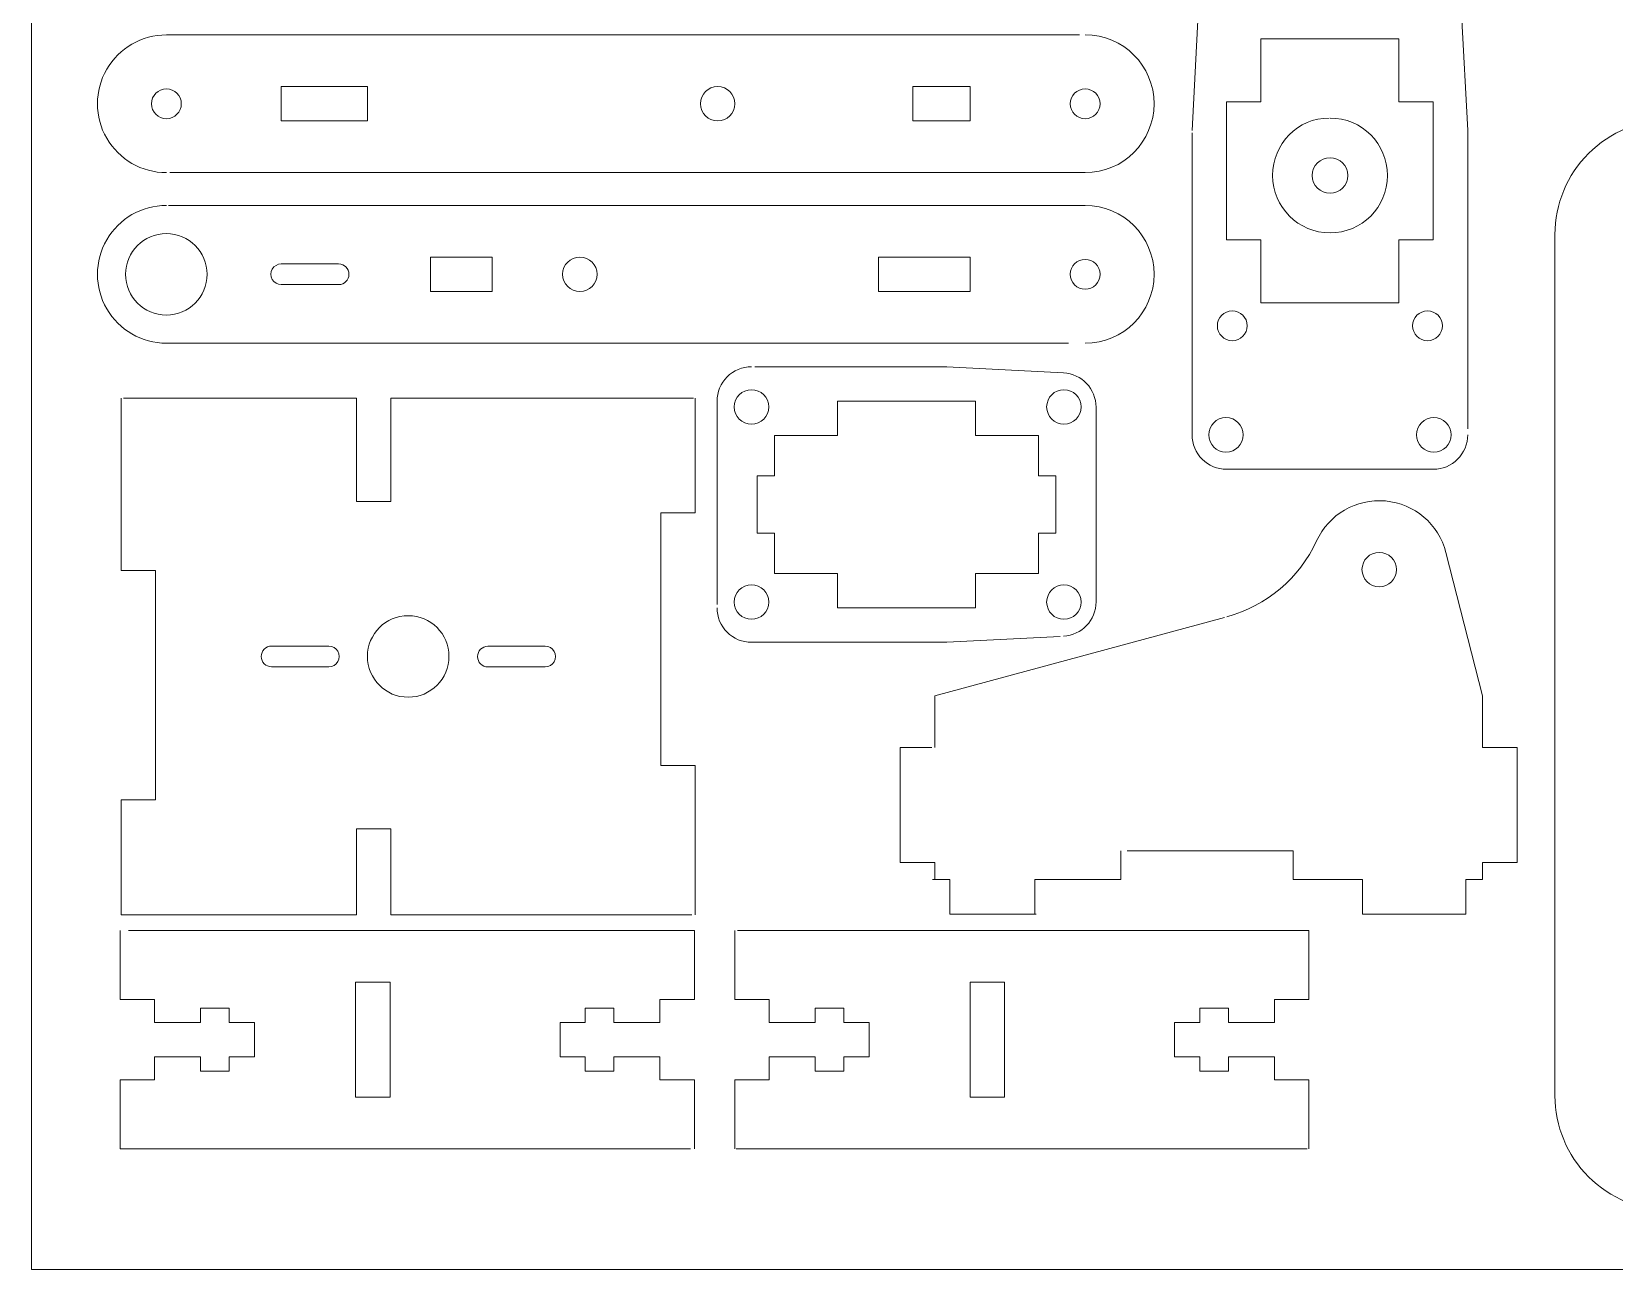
# Model space of a CAD drawing. Header units: millimetres. Extents: x -148 to 148, y -104 to 104.
# Drawn here: x -148.1 to -5.6, y -104.1 to 7.3 of the extents above; entities that cross this region are included whole.
import ezdxf

# ---------------------------------------------------------------- set-up
doc = ezdxf.new("R2010")
doc.units = ezdxf.units.MM
doc.header["$MEASUREMENT"] = 0
for name, color, linetype in [('Camada 1', 7, 'Continuous'), ('Default', 7, 'Continuous'), ('Layer 1', 7, 'Continuous')]:
    doc.layers.add(name, color=color, linetype=linetype)

msp = doc.modelspace()

# ---------------------------------------------------------------- linework, layer by layer
at = {"layer": 'Camada 1', "color": 250, "lineweight": 20}
msp.add_open_spline([(-148.0613, -104.1399), (-148.0613, -104.1399), (148.0612, -104.1399), (148.0612, -104.1399), (148.0612, -104.1399), (148.0612, -104.1399), (148.0612, 104.14), (148.0612, 104.14), (148.0612, 104.14), (148.0612, 104.14), (-148.0613, 104.14), (-148.0613, 104.14), (-148.0613, 104.14), (-148.0613, 104.14), (-148.0613, -104.1399), (-148.0613, -104.1399), (-148.0613, -104.1399), (-148.0613, -104.1399), (-148.0613, -104.1399), (-148.0613, -104.1399)], degree=3, knots=[0, 0, 0, 0, 0.16666667, 0.16666667, 0.16666667, 0.16666667, 0.33333333, 0.33333333, 0.33333333, 0.33333333, 0.5, 0.5, 0.5, 0.5, 0.66666667, 0.66666667, 0.66666667, 0.66666667, 1, 1, 1, 1], dxfattribs=at)
at = {"layer": 'Default', "color": 250, "lineweight": 9}
for points in [[(-43.6113, -1.6092), (-43.6113, -1.6092), (-43.0611, 8.8907), (-43.0611, 8.8907)], [(-18.8015, -1.6092), (-18.8015, -1.6092), (-19.3519, 8.8907), (-19.3519, 8.8907)], [(-37.4089, 6.6608), (-37.4089, 6.6608), (-25.004, 6.6608), (-25.004, 6.6608)], [(-37.4089, 0.9751), (-37.4089, 0.9751), (-37.4089, 6.6608), (-37.4089, 6.6608)], [(-25.004, 6.6608), (-25.004, 6.6608), (-25.004, 0.9751), (-25.004, 0.9751)], [(-40.5101, 0.9751), (-40.5101, 0.9751), (-40.5101, -11.4298), (-40.5101, -11.4298)], [(-37.4089, 0.9751), (-37.4089, 0.9751), (-40.5101, 0.9751), (-40.5101, 0.9751)], [(-25.004, 0.9751), (-25.004, 0.9751), (-21.9028, 0.9751), (-21.9028, 0.9751)], [(-21.9028, 0.9751), (-21.9028, 0.9751), (-21.9028, -11.4298), (-21.9028, -11.4298)], [(-43.5968, -1.8201), (-43.6216, -1.8222), (-43.6113, -29.0035), (-43.6113, -29.0035)], [(-18.8015, -28.4743), (-18.8015, -28.4743), (-18.8015, -1.6092), (-18.8015, -1.6092)], [(-135.7443, -8.345), (-135.7443, -8.345), (-53.2348, -8.345), (-53.2348, -8.345)], [(-10.949, -10.9724), (-10.949, -10.9724), (-10.949, -88.5034), (-10.949, -88.5034)], [(-40.5101, -11.4298), (-40.5101, -11.4298), (-37.4089, -11.4298), (-37.4089, -11.4298)], [(-37.4089, -17.1154), (-37.4089, -17.1154), (-37.4089, -11.4298), (-37.4089, -11.4298)], [(-25.004, -11.4298), (-25.004, -11.4298), (-25.004, -17.1154), (-25.004, -17.1154)], [(-21.9028, -11.4298), (-21.9028, -11.4298), (-25.004, -11.4298), (-25.004, -11.4298)], [(-125.597, -13.6171), (-125.597, -13.6171), (-120.4283, -13.6171), (-120.4283, -13.6171)], [(-112.1584, -12.9969), (-112.1584, -12.9969), (-112.1584, -16.0981), (-112.1584, -16.0981)], [(-106.6038, -12.9969), (-106.6038, -12.9969), (-112.1584, -12.9969), (-112.1584, -12.9969)], [(-106.6038, -16.0981), (-106.6038, -16.0981), (-106.6038, -12.9969), (-106.6038, -12.9969)], [(-71.8422, -12.9969), (-71.8422, -12.9969), (-71.8422, -16.0981), (-71.8422, -16.0981)], [(-63.5722, -12.9969), (-63.5722, -12.9969), (-71.8422, -12.9969), (-71.8422, -12.9969)], [(-63.5722, -16.0981), (-63.5722, -16.0981), (-63.5722, -12.9969), (-63.5722, -12.9969)], [(-120.4283, -15.4779), (-120.4283, -15.4779), (-125.597, -15.4779), (-125.597, -15.4779)], [(-112.1584, -16.0981), (-112.1584, -16.0981), (-106.6038, -16.0981), (-106.6038, -16.0981)], [(-71.8422, -16.0981), (-71.8422, -16.0981), (-63.5722, -16.0981), (-63.5722, -16.0981)], [(-25.004, -17.1154), (-25.004, -17.1154), (-37.4089, -17.1154), (-37.4089, -17.1154)], [(-54.7397, -20.7418), (-54.7397, -20.7418), (-135.9345, -20.75), (-135.9345, -20.75)], [(-65.695, -22.871), (-65.695, -22.871), (-82.9586, -22.871), (-82.9586, -22.871)], [(-65.695, -22.871), (-65.695, -22.871), (-55.1951, -23.4213), (-55.1951, -23.4213)], [(-52.2562, -26.5182), (-52.2562, -24.8685), (-53.5478, -23.5076), (-55.1951, -23.4213)], [(-118.8204, -25.696), (-118.8204, -25.696), (-139.7961, -25.696), (-139.7961, -25.696)], [(-118.8204, -35.0003), (-118.8204, -35.0003), (-118.8204, -25.696), (-118.8204, -25.696)], [(-115.7192, -35.0003), (-115.7192, -35.0003), (-115.7192, -25.696), (-115.7192, -25.696)], [(-86.37, -25.9723), (-86.37, -25.9723), (-86.37, -44.2819), (-86.37, -44.2819)], [(-63.1107, -25.9723), (-63.1107, -25.9723), (-75.5155, -25.9723), (-75.5155, -25.9723)], [(-75.5155, -25.9723), (-75.5155, -25.9723), (-75.5155, -29.0733), (-75.5155, -29.0733)], [(-63.1107, -29.0733), (-63.1107, -29.0733), (-63.1107, -25.9723), (-63.1107, -25.9723)], [(-52.2562, -44.0335), (-52.2562, -44.0335), (-52.2562, -26.5182), (-52.2562, -26.5182)], [(-81.2012, -29.0733), (-81.2012, -29.0733), (-75.5155, -29.0733), (-75.5155, -29.0733)], [(-81.2012, -32.6914), (-81.2012, -32.6914), (-81.2012, -29.0733), (-81.2012, -29.0733)], [(-63.1107, -29.0733), (-63.1107, -29.0733), (-57.4251, -29.0733), (-57.4251, -29.0733)], [(-57.4251, -29.0733), (-57.4251, -29.0733), (-57.4251, -32.6914), (-57.4251, -32.6914)], [(-82.7518, -37.8601), (-82.7518, -37.8601), (-82.7518, -32.6914), (-82.7518, -32.6914)], [(-82.7518, -32.6914), (-82.7518, -32.6914), (-81.2012, -32.6914), (-81.2012, -32.6914)], [(-55.8745, -32.6914), (-55.8745, -32.6914), (-57.4251, -32.6914), (-57.4251, -32.6914)], [(-55.8745, -37.8601), (-55.8745, -37.8601), (-55.8745, -32.6914), (-55.8745, -32.6914)], [(-40.5101, -32.1048), (-40.5101, -32.1048), (-21.9028, -32.1048), (-21.9028, -32.1048)], [(-118.8205, -35.0003), (-118.8205, -35.0003), (-115.7193, -35.0003), (-115.7193, -35.0003)], [(-81.2012, -37.8601), (-81.2012, -37.8601), (-82.7518, -37.8601), (-82.7518, -37.8601)], [(-81.2012, -41.4782), (-81.2012, -41.4782), (-81.2012, -37.8601), (-81.2012, -37.8601)], [(-57.4251, -37.8601), (-57.4251, -37.8601), (-57.4251, -41.4782), (-57.4251, -41.4782)], [(-57.4251, -37.8601), (-57.4251, -37.8601), (-55.8745, -37.8601), (-55.8745, -37.8601)], [(-40.4782, -45.3768), (-36.9055, -44.4195), (-33.9464, -41.9181), (-32.4079, -38.5545)], [(-17.4638, -52.5058), (-17.4638, -52.5058), (-20.7577, -39.6005), (-20.7577, -39.6005)], [(-75.5155, -41.4782), (-75.5155, -41.4782), (-81.2012, -41.4782), (-81.2012, -41.4782)], [(-75.5155, -44.5796), (-75.5155, -44.5796), (-75.5155, -41.4782), (-75.5155, -41.4782)], [(-57.4251, -41.4782), (-57.4251, -41.4782), (-63.1107, -41.4782), (-63.1107, -41.4782)], [(-63.1107, -41.4782), (-63.1107, -41.4782), (-63.1107, -44.5796), (-63.1107, -44.5796)], [(-55.1951, -47.1304), (-53.5478, -47.0441), (-52.2562, -45.6831), (-52.2562, -44.0335)], [(-63.1107, -44.5796), (-63.1107, -44.5796), (-75.5155, -44.5796), (-75.5155, -44.5796)], [(-40.6889, -45.4388), (-40.6889, -45.4388), (-66.7736, -52.5058), (-66.7736, -52.5058)], [(-126.4701, -48.0252), (-126.4701, -48.0252), (-121.3014, -48.0252), (-121.3014, -48.0252)], [(-106.9971, -48.0388), (-106.9971, -48.0388), (-101.8284, -48.0388), (-101.8284, -48.0388)], [(-83.2687, -47.6807), (-83.2687, -47.6807), (-65.695, -47.6807), (-65.695, -47.6807)], [(-65.695, -47.6807), (-65.695, -47.6807), (-55.4895, -47.1458), (-55.4895, -47.1458)], [(-121.3014, -49.8858), (-121.3014, -49.8858), (-126.4701, -49.8858), (-126.4701, -49.8858)], [(-101.8284, -49.8997), (-101.8284, -49.8997), (-106.9971, -49.8997), (-106.9971, -49.8997)], [(-66.7736, -52.5058), (-66.7736, -52.5058), (-66.7736, -57.1577), (-66.7736, -57.1577)], [(-17.4638, -52.5058), (-17.4638, -52.5058), (-17.4638, -57.1577), (-17.4638, -57.1577)], [(-67.0299, -57.1577), (-67.0299, -57.1577), (-69.8748, -57.1577), (-69.8748, -57.1577)], [(-69.8748, -67.4952), (-69.8748, -67.4952), (-69.8748, -57.1577), (-69.8748, -57.1577)], [(-17.4638, -57.1577), (-17.4638, -57.1577), (-14.3625, -57.1577), (-14.3625, -57.1577)], [(-14.3625, -57.1577), (-14.3625, -57.1577), (-14.3625, -67.4952), (-14.3625, -67.4952)], [(-118.8206, -64.4615), (-118.8206, -64.4615), (-118.8206, -72.2147), (-118.8206, -72.2147)], [(-115.7194, -64.4615), (-115.7194, -64.4615), (-118.8206, -64.4615), (-118.8206, -64.4615)], [(-115.7194, -64.4615), (-115.7194, -64.4615), (-115.7194, -72.2147), (-115.7194, -72.2147)], [(-50.0268, -66.4612), (-50.0268, -66.4612), (-50.0268, -69.0456), (-50.0268, -69.0456)], [(-34.5206, -66.4612), (-34.5206, -66.4612), (-49.4646, -66.4612), (-49.4646, -66.4612)], [(-34.5206, -69.0456), (-34.5206, -69.0456), (-34.5206, -66.4612), (-34.5206, -66.4612)], [(-66.7736, -67.4952), (-66.7736, -67.4952), (-69.8748, -67.4952), (-69.8748, -67.4952)], [(-66.7736, -69.0458), (-66.7736, -69.0458), (-66.7736, -67.4952), (-66.7736, -67.4952)], [(-17.4638, -67.4952), (-17.4638, -67.4952), (-14.3625, -67.4952), (-14.3625, -67.4952)], [(-17.4638, -69.0458), (-17.4638, -69.0458), (-17.4638, -67.4952), (-17.4638, -67.4952)], [(-65.4075, -69.0458), (-65.4075, -69.0458), (-66.9803, -69.0458), (-66.9803, -69.0458)], [(-65.4075, -69.0458), (-65.4075, -69.0458), (-65.4075, -72.147), (-65.4075, -72.147)], [(-55.1956, -69.0458), (-55.1956, -69.0458), (-57.7577, -69.0458), (-57.7577, -69.0458)], [(-57.7577, -69.0458), (-57.7577, -69.0458), (-57.7577, -72.147), (-57.7577, -72.147)], [(-50.0268, -69.0456), (-50.0268, -69.0456), (-55.1956, -69.0456), (-55.1956, -69.0456)], [(-28.2777, -69.0456), (-28.2777, -69.0456), (-34.5206, -69.0456), (-34.5206, -69.0456)], [(-28.2777, -69.0456), (-28.2777, -69.0456), (-28.2777, -72.147), (-28.2777, -72.147)], [(-17.4638, -69.0458), (-17.4638, -69.0458), (-18.9736, -69.0458), (-18.9736, -69.0458)], [(-18.9736, -69.0458), (-18.9736, -69.0458), (-18.9736, -72.147), (-18.9736, -72.147)], [(-140.0122, -72.2147), (-140.0122, -72.2147), (-118.8206, -72.2147), (-118.8206, -72.2147)], [(-65.4075, -72.147), (-65.4075, -72.147), (-57.6544, -72.147), (-57.6544, -72.147)], [(-28.2777, -72.147), (-28.2777, -72.147), (-18.9736, -72.147), (-18.9736, -72.147)], [(-140.096, -73.6393), (-140.096, -73.6393), (-140.096, -79.8418), (-140.096, -79.8418)], [(-88.4087, -73.6393), (-88.4087, -73.6393), (-139.3436, -73.6393), (-139.3436, -73.6393)], [(-88.4087, -79.8418), (-88.4087, -79.8418), (-88.4087, -73.6393), (-88.4087, -73.6393)], [(-84.7766, -73.6393), (-84.7766, -73.6393), (-84.7766, -79.8418), (-84.7766, -79.8418)], [(-33.0891, -73.6393), (-33.0891, -73.6393), (-84.5285, -73.6393), (-84.5285, -73.6393)], [(-33.0891, -79.8418), (-33.0891, -79.8418), (-33.0891, -73.6393), (-33.0891, -73.6393)], [(-118.9042, -88.6286), (-118.9042, -88.6286), (-118.9042, -78.2913), (-118.9042, -78.2913)], [(-118.9042, -78.2913), (-118.9042, -78.2913), (-115.803, -78.2913), (-115.803, -78.2913)], [(-115.803, -78.2913), (-115.803, -78.2913), (-115.803, -88.6286), (-115.803, -88.6286)], [(-63.5848, -88.6288), (-63.5848, -88.6288), (-63.5848, -78.2913), (-63.5848, -78.2913)], [(-63.5848, -78.2913), (-63.5848, -78.2913), (-60.4835, -78.2913), (-60.4835, -78.2913)], [(-60.4835, -78.2913), (-60.4835, -78.2913), (-60.4835, -88.6288), (-60.4835, -88.6288)], [(-140.096, -79.8418), (-140.096, -79.8418), (-136.9948, -79.8418), (-136.9948, -79.8418)], [(-136.9948, -79.8418), (-136.9948, -79.8418), (-136.9948, -81.9094), (-136.9948, -81.9094)], [(-132.8598, -80.6172), (-132.8598, -80.6172), (-130.2755, -80.6172), (-130.2755, -80.6172)], [(-132.8598, -81.9094), (-132.8598, -81.9094), (-132.8598, -80.6172), (-132.8598, -80.6172)], [(-130.2755, -80.6172), (-130.2755, -80.6172), (-130.2755, -81.9094), (-130.2755, -81.9094)], [(-98.2293, -80.6172), (-98.2293, -80.6172), (-98.2293, -81.9094), (-98.2293, -81.9094)], [(-95.645, -80.6172), (-95.645, -80.6172), (-98.2293, -80.6172), (-98.2293, -80.6172)], [(-95.645, -81.9094), (-95.645, -81.9094), (-95.645, -80.6172), (-95.645, -80.6172)], [(-91.51, -79.8418), (-91.51, -79.8418), (-91.51, -81.9094), (-91.51, -81.9094)], [(-88.4087, -79.8418), (-88.4087, -79.8418), (-91.51, -79.8418), (-91.51, -79.8418)], [(-84.7766, -79.8418), (-84.7766, -79.8418), (-81.6753, -79.8418), (-81.6753, -79.8418)], [(-81.6753, -79.8418), (-81.6753, -79.8418), (-81.6753, -81.9094), (-81.6753, -81.9094)], [(-77.5403, -80.6172), (-77.5403, -80.6172), (-74.956, -80.6172), (-74.956, -80.6172)], [(-77.5403, -81.9094), (-77.5403, -81.9094), (-77.5403, -80.6172), (-77.5403, -80.6172)], [(-74.956, -80.6172), (-74.956, -80.6172), (-74.956, -81.9094), (-74.956, -81.9094)], [(-42.9097, -80.6172), (-42.9097, -80.6172), (-42.9097, -81.9094), (-42.9097, -81.9094)], [(-40.3254, -80.6172), (-40.3254, -80.6172), (-42.9097, -80.6172), (-42.9097, -80.6172)], [(-40.3254, -81.9094), (-40.3254, -81.9094), (-40.3254, -80.6172), (-40.3254, -80.6172)], [(-36.1904, -79.8418), (-36.1904, -79.8418), (-36.1904, -81.9094), (-36.1904, -81.9094)], [(-33.0891, -79.8418), (-33.0891, -79.8418), (-36.1904, -79.8418), (-36.1904, -79.8418)], [(-136.9948, -81.9094), (-136.9948, -81.9094), (-132.8598, -81.9094), (-132.8598, -81.9094)], [(-130.2755, -81.9094), (-130.2755, -81.9094), (-128.0012, -81.9094), (-128.0012, -81.9094)], [(-128.0012, -81.9094), (-128.0012, -81.9094), (-128.0012, -85.0106), (-128.0012, -85.0106)], [(-100.5035, -81.9094), (-100.5035, -81.9094), (-100.5035, -85.0106), (-100.5035, -85.0106)], [(-98.2293, -81.9094), (-98.2293, -81.9094), (-100.5035, -81.9094), (-100.5035, -81.9094)], [(-91.51, -81.9094), (-91.51, -81.9094), (-95.645, -81.9094), (-95.645, -81.9094)], [(-81.6753, -81.9094), (-81.6753, -81.9094), (-77.5403, -81.9094), (-77.5403, -81.9094)], [(-74.956, -81.9094), (-74.956, -81.9094), (-72.6816, -81.9094), (-72.6816, -81.9094)], [(-72.6816, -81.9094), (-72.6816, -81.9094), (-72.6816, -85.0106), (-72.6816, -85.0106)], [(-45.184, -81.9094), (-45.184, -81.9094), (-45.184, -85.0106), (-45.184, -85.0106)], [(-42.9097, -81.9094), (-42.9097, -81.9094), (-45.184, -81.9094), (-45.184, -81.9094)], [(-36.1904, -81.9094), (-36.1904, -81.9094), (-40.3254, -81.9094), (-40.3254, -81.9094)], [(-136.9948, -85.0106), (-136.9948, -85.0106), (-136.9948, -87.0781), (-136.9948, -87.0781)], [(-132.8598, -85.0106), (-132.8598, -85.0106), (-136.9948, -85.0106), (-136.9948, -85.0106)], [(-132.8598, -86.3028), (-132.8598, -86.3028), (-132.8598, -85.0106), (-132.8598, -85.0106)], [(-128.0012, -85.0106), (-128.0012, -85.0106), (-130.2755, -85.0106), (-130.2755, -85.0106)], [(-130.2755, -85.0106), (-130.2755, -85.0106), (-130.2755, -86.3028), (-130.2755, -86.3028)], [(-100.5035, -85.0106), (-100.5035, -85.0106), (-98.2293, -85.0106), (-98.2293, -85.0106)], [(-98.2293, -85.0106), (-98.2293, -85.0106), (-98.2293, -86.3028), (-98.2293, -86.3028)], [(-95.645, -86.3028), (-95.645, -86.3028), (-95.645, -85.0106), (-95.645, -85.0106)], [(-95.645, -85.0106), (-95.645, -85.0106), (-91.51, -85.0106), (-91.51, -85.0106)], [(-91.51, -85.0106), (-91.51, -85.0106), (-91.51, -87.0781), (-91.51, -87.0781)], [(-81.6753, -85.0106), (-81.6753, -85.0106), (-81.6753, -87.0781), (-81.6753, -87.0781)], [(-77.5403, -85.0106), (-77.5403, -85.0106), (-81.6753, -85.0106), (-81.6753, -85.0106)], [(-77.5403, -86.3028), (-77.5403, -86.3028), (-77.5403, -85.0106), (-77.5403, -85.0106)], [(-72.6816, -85.0106), (-72.6816, -85.0106), (-74.956, -85.0106), (-74.956, -85.0106)], [(-74.956, -85.0106), (-74.956, -85.0106), (-74.956, -86.3028), (-74.956, -86.3028)], [(-45.184, -85.0106), (-45.184, -85.0106), (-42.9097, -85.0106), (-42.9097, -85.0106)], [(-42.9097, -85.0106), (-42.9097, -85.0106), (-42.9097, -86.3028), (-42.9097, -86.3028)], [(-40.3254, -86.3028), (-40.3254, -86.3028), (-40.3254, -85.0106), (-40.3254, -85.0106)], [(-40.3254, -85.0106), (-40.3254, -85.0106), (-36.1904, -85.0106), (-36.1904, -85.0106)], [(-36.1904, -85.0106), (-36.1904, -85.0106), (-36.1904, -87.0781), (-36.1904, -87.0781)], [(-130.2755, -86.3028), (-130.2755, -86.3028), (-132.8598, -86.3028), (-132.8598, -86.3028)], [(-98.2293, -86.3028), (-98.2293, -86.3028), (-95.645, -86.3028), (-95.645, -86.3028)], [(-74.956, -86.3028), (-74.956, -86.3028), (-77.5403, -86.3028), (-77.5403, -86.3028)], [(-42.9097, -86.3028), (-42.9097, -86.3028), (-40.3254, -86.3028), (-40.3254, -86.3028)], [(-140.096, -87.0781), (-140.096, -87.0781), (-140.096, -93.2806), (-140.096, -93.2806)], [(-136.9948, -87.0781), (-136.9948, -87.0781), (-140.096, -87.0781), (-140.096, -87.0781)], [(-91.51, -87.0781), (-91.51, -87.0781), (-88.4087, -87.0781), (-88.4087, -87.0781)], [(-88.4087, -93.2806), (-88.4087, -93.2806), (-88.4087, -87.0781), (-88.4087, -87.0781)], [(-84.7766, -87.0781), (-84.7766, -87.0781), (-84.7766, -93.2806), (-84.7766, -93.2806)], [(-81.6753, -87.0781), (-81.6753, -87.0781), (-84.7766, -87.0781), (-84.7766, -87.0781)], [(-36.1904, -87.0781), (-36.1904, -87.0781), (-33.0891, -87.0781), (-33.0891, -87.0781)], [(-33.0891, -93.2806), (-33.0891, -93.2806), (-33.0891, -87.0781), (-33.0891, -87.0781)], [(-115.803, -88.6286), (-115.803, -88.6286), (-118.9042, -88.6286), (-118.9042, -88.6286)], [(-60.4835, -88.6288), (-60.4835, -88.6288), (-63.5848, -88.6288), (-63.5848, -88.6288)], [(-140.096, -93.2806), (-140.096, -93.2806), (-88.7684, -93.2806), (-88.7684, -93.2806)], [(-84.6541, -93.2837), (-84.6541, -93.2837), (-33.2618, -93.2806), (-33.2618, -93.2806)]]:
    msp.add_open_spline(points, degree=3, dxfattribs=at)
for points, knots in [([(-0.6115, -0.6349), (-3.3532, -0.6349), (-5.9827, -1.724), (-7.9212, -3.6627), (-7.9212, -3.6627), (-9.8599, -5.6013), (-10.949, -8.2307), (-10.949, -10.9724)], [0, 0, 0, 0, 0.33333333, 0.33333333, 0.33333333, 0.33333333, 1, 1, 1, 1]), ([(-135.9345, -8.345), (-138.1503, -8.345), (-140.198, -9.5271), (-141.3059, -11.4463), (-141.3059, -11.4463), (-142.4139, -13.3653), (-142.4139, -15.7296), (-141.3059, -17.6487), (-141.3059, -17.6487), (-140.198, -19.5678), (-138.1503, -20.75), (-135.9345, -20.75)], [0, 0, 0, 0, 0.25, 0.25, 0.25, 0.25, 0.5, 0.5, 0.5, 0.5, 1, 1, 1, 1]), ([(-53.2348, -20.75), (-49.8091, -20.75), (-47.0322, -17.973), (-47.0322, -14.5475), (-47.0322, -14.5475), (-47.0321, -11.122), (-49.8091, -8.345), (-53.2347, -8.345)], [0, 0, 0, 0, 0.33333333, 0.33333333, 0.33333333, 0.33333333, 1, 1, 1, 1]), ([(-132.2647, -14.5475), (-132.2647, -12.5207), (-133.9077, -10.8777), (-135.9344, -10.8777), (-135.9344, -10.8777), (-137.9612, -10.8775), (-139.6042, -12.5207), (-139.6042, -14.5474), (-139.6042, -14.5474), (-139.6043, -16.5742), (-137.9612, -18.2172), (-135.9345, -18.2172), (-135.9345, -18.2172), (-133.9077, -18.2172), (-132.2647, -16.5742), (-132.2647, -14.5475)], [0, 0, 0, 0, 0.2, 0.2, 0.2, 0.2, 0.4, 0.4, 0.4, 0.4, 0.6, 0.6, 0.6, 0.6, 1, 1, 1, 1]), ([(-125.597, -13.6171), (-125.9294, -13.6171), (-126.2365, -13.7944), (-126.4027, -14.0823), (-126.4027, -14.0823), (-126.5689, -14.3701), (-126.5689, -14.7248), (-126.4027, -15.0127), (-126.4027, -15.0127), (-126.2365, -15.3005), (-125.9294, -15.4779), (-125.597, -15.4779)], [0, 0, 0, 0, 0.25, 0.25, 0.25, 0.25, 0.5, 0.5, 0.5, 0.5, 1, 1, 1, 1]), ([(-120.4283, -15.4779), (-119.9144, -15.4779), (-119.4979, -15.0613), (-119.4979, -14.5475), (-119.4979, -14.5475), (-119.4978, -14.0336), (-119.9144, -13.6171), (-120.4282, -13.6171)], [0, 0, 0, 0, 0.33333333, 0.33333333, 0.33333333, 0.33333333, 1, 1, 1, 1]), ([(-97.1657, -14.5475), (-97.1657, -13.691), (-97.86, -12.9969), (-98.7163, -12.9969), (-98.7163, -12.9969), (-99.5728, -12.9968), (-100.2669, -13.691), (-100.2669, -14.5474), (-100.2669, -14.5474), (-100.267, -15.4038), (-99.5728, -16.098), (-98.7164, -16.0981), (-98.7164, -16.0981), (-97.86, -16.0981), (-97.1657, -15.4038), (-97.1657, -14.5475)], [0, 0, 0, 0, 0.2, 0.2, 0.2, 0.2, 0.4, 0.4, 0.4, 0.4, 0.6, 0.6, 0.6, 0.6, 1, 1, 1, 1]), ([(-51.8908, -14.5475), (-51.8908, -13.8053), (-52.4926, -13.2036), (-53.2347, -13.2036), (-53.2347, -13.2036), (-53.9769, -13.2035), (-54.5786, -13.8053), (-54.5786, -14.5474), (-54.5786, -14.5474), (-54.5787, -15.2896), (-53.9769, -15.8913), (-53.2348, -15.8914), (-53.2348, -15.8914), (-52.4926, -15.8914), (-51.8908, -15.2896), (-51.8908, -14.5475)], [0, 0, 0, 0, 0.2, 0.2, 0.2, 0.2, 0.4, 0.4, 0.4, 0.4, 0.6, 0.6, 0.6, 0.6, 1, 1, 1, 1]), ([(-39.9932, -17.8401), (-40.7348, -17.8401), (-41.3361, -18.4413), (-41.3361, -19.1827), (-41.3361, -19.1827), (-41.3361, -19.9244), (-40.7348, -20.5257), (-39.9933, -20.5257), (-39.9933, -20.5257), (-39.2517, -20.5257), (-38.6505, -19.9244), (-38.6505, -19.1829), (-38.6505, -19.1829), (-38.6505, -18.4413), (-39.2517, -17.8401), (-39.9932, -17.8401)], [0, 0, 0, 0, 0.2, 0.2, 0.2, 0.2, 0.4, 0.4, 0.4, 0.4, 0.6, 0.6, 0.6, 0.6, 1, 1, 1, 1]), ([(-22.4196, -17.8401), (-23.1612, -17.8401), (-23.7625, -18.4413), (-23.7625, -19.1827), (-23.7625, -19.1827), (-23.7625, -19.9244), (-23.1612, -20.5257), (-22.4197, -20.5257), (-22.4197, -20.5257), (-21.6781, -20.5257), (-21.0769, -19.9244), (-21.0769, -19.1829), (-21.0769, -19.1829), (-21.0769, -18.4413), (-21.6781, -17.8401), (-22.4196, -17.8401)], [0, 0, 0, 0, 0.2, 0.2, 0.2, 0.2, 0.4, 0.4, 0.4, 0.4, 0.6, 0.6, 0.6, 0.6, 1, 1, 1, 1]), ([(-83.2687, -22.871), (-84.0912, -22.871), (-84.8798, -23.1977), (-85.4615, -23.7793), (-85.4615, -23.7793), (-86.0431, -24.3609), (-86.37, -25.1497), (-86.37, -25.9723)], [0, 0, 0, 0, 0.33333333, 0.33333333, 0.33333333, 0.33333333, 1, 1, 1, 1]), ([(-81.7181, -26.4891), (-81.7181, -25.6328), (-82.4124, -24.9384), (-83.2685, -24.9384), (-83.2685, -24.9384), (-84.125, -24.9384), (-84.8194, -25.6328), (-84.8194, -26.489), (-84.8194, -26.489), (-84.8194, -27.3454), (-84.125, -28.0395), (-83.2687, -28.0395), (-83.2687, -28.0395), (-82.4124, -28.0395), (-81.7181, -27.3454), (-81.7181, -26.4891)], [0, 0, 0, 0, 0.2, 0.2, 0.2, 0.2, 0.4, 0.4, 0.4, 0.4, 0.6, 0.6, 0.6, 0.6, 1, 1, 1, 1]), ([(-53.6001, -26.4891), (-53.6001, -25.6328), (-54.2945, -24.9384), (-55.1507, -24.9384), (-55.1507, -24.9384), (-56.0071, -24.9384), (-56.7015, -25.6328), (-56.7015, -26.489), (-56.7015, -26.489), (-56.7015, -27.3454), (-56.0071, -28.0395), (-55.1508, -28.0395), (-55.1508, -28.0395), (-54.2945, -28.0395), (-53.6001, -27.3454), (-53.6001, -26.4891)], [0, 0, 0, 0, 0.2, 0.2, 0.2, 0.2, 0.4, 0.4, 0.4, 0.4, 0.6, 0.6, 0.6, 0.6, 1, 1, 1, 1]), ([(-40.5619, -27.4529), (-41.4181, -27.4529), (-42.1124, -28.1471), (-42.1124, -29.0034), (-42.1124, -29.0034), (-42.1125, -29.8598), (-41.4181, -30.554), (-40.5619, -30.554), (-40.5619, -30.554), (-39.7054, -30.5541), (-39.0114, -29.8598), (-39.0112, -29.0035), (-39.0112, -29.0035), (-39.0112, -28.1471), (-39.7054, -27.4529), (-40.5619, -27.4529)], [0, 0, 0, 0, 0.2, 0.2, 0.2, 0.2, 0.4, 0.4, 0.4, 0.4, 0.6, 0.6, 0.6, 0.6, 1, 1, 1, 1]), ([(-21.8511, -27.4529), (-22.7074, -27.4529), (-23.4017, -28.1471), (-23.4017, -29.0034), (-23.4017, -29.0034), (-23.4018, -29.8598), (-22.7074, -30.554), (-21.8512, -30.554), (-21.8512, -30.554), (-20.9947, -30.5541), (-20.3006, -29.8598), (-20.3005, -29.0035), (-20.3005, -29.0035), (-20.3005, -28.1471), (-20.9947, -27.4529), (-21.8511, -27.4529)], [0, 0, 0, 0, 0.2, 0.2, 0.2, 0.2, 0.4, 0.4, 0.4, 0.4, 0.6, 0.6, 0.6, 0.6, 1, 1, 1, 1]), ([(-43.6113, -29.0035), (-43.6113, -29.826), (-43.2847, -30.6147), (-42.7031, -31.1963), (-42.7031, -31.1963), (-42.1215, -31.7779), (-41.3326, -32.1048), (-40.5101, -32.1048)], [0, 0, 0, 0, 0.33333333, 0.33333333, 0.33333333, 0.33333333, 1, 1, 1, 1]), ([(-21.9028, -32.1048), (-21.0803, -32.1048), (-20.2915, -31.7779), (-19.7099, -31.1963), (-19.7099, -31.1963), (-19.1283, -30.6147), (-18.8015, -29.826), (-18.8015, -29.0035)], [0, 0, 0, 0, 0.33333333, 0.33333333, 0.33333333, 0.33333333, 1, 1, 1, 1]), ([(-20.7577, -39.6005), (-21.408, -37.0528), (-23.594, -35.192), (-26.2129, -34.9569), (-26.2129, -34.9569), (-28.8317, -34.7216), (-31.3142, -36.1633), (-32.4079, -38.5545)], [0, 0, 0, 0, 0.33333333, 0.33333333, 0.33333333, 0.33333333, 1, 1, 1, 1]), ([(-25.2169, -41.1345), (-25.2169, -40.2781), (-25.9111, -39.584), (-26.7675, -39.584), (-26.7675, -39.584), (-27.6239, -39.5838), (-28.3181, -40.2781), (-28.3181, -41.1344), (-28.3181, -41.1344), (-28.3182, -41.9909), (-27.6239, -42.685), (-26.7676, -42.685), (-26.7676, -42.685), (-25.9111, -42.685), (-25.217, -41.9909), (-25.217, -41.1345)], [0, 0, 0, 0, 0.2, 0.2, 0.2, 0.2, 0.4, 0.4, 0.4, 0.4, 0.6, 0.6, 0.6, 0.6, 1, 1, 1, 1]), ([(-81.7181, -44.0626), (-81.7181, -43.2062), (-82.4123, -42.512), (-83.2685, -42.512), (-83.2685, -42.512), (-84.1251, -42.5119), (-84.8193, -43.2062), (-84.8193, -44.0625), (-84.8193, -44.0625), (-84.8194, -44.919), (-84.1251, -45.6132), (-83.2687, -45.6132), (-83.2687, -45.6132), (-82.4123, -45.6132), (-81.7181, -44.919), (-81.7181, -44.0626)], [0, 0, 0, 0, 0.2, 0.2, 0.2, 0.2, 0.4, 0.4, 0.4, 0.4, 0.6, 0.6, 0.6, 0.6, 1, 1, 1, 1]), ([(-53.6001, -44.0626), (-53.6001, -43.2062), (-54.2944, -42.512), (-55.1507, -42.512), (-55.1507, -42.512), (-56.0072, -42.5119), (-56.7013, -43.2062), (-56.7013, -44.0625), (-56.7013, -44.0625), (-56.7015, -44.919), (-56.0072, -45.6132), (-55.1508, -45.6132), (-55.1508, -45.6132), (-54.2944, -45.6132), (-53.6001, -44.919), (-53.6001, -44.0626)], [0, 0, 0, 0, 0.2, 0.2, 0.2, 0.2, 0.4, 0.4, 0.4, 0.4, 0.6, 0.6, 0.6, 0.6, 1, 1, 1, 1]), ([(-86.37, -44.5796), (-86.37, -45.4019), (-86.0431, -46.1908), (-85.4615, -46.7724), (-85.4615, -46.7724), (-84.8798, -47.354), (-84.0912, -47.6807), (-83.2687, -47.6807)], [0, 0, 0, 0, 0.33333333, 0.33333333, 0.33333333, 0.33333333, 1, 1, 1, 1]), ([(-126.4701, -48.0252), (-126.984, -48.0252), (-127.4005, -48.4417), (-127.4005, -48.9554), (-127.4005, -48.9554), (-127.4006, -49.4694), (-126.984, -49.8858), (-126.4702, -49.8858)], [0, 0, 0, 0, 0.33333333, 0.33333333, 0.33333333, 0.33333333, 1, 1, 1, 1]), ([(-121.3014, -49.8858), (-120.9691, -49.8858), (-120.6619, -49.7085), (-120.4957, -49.4206), (-120.4957, -49.4206), (-120.3296, -49.1328), (-120.3296, -48.7782), (-120.4957, -48.4904), (-120.4957, -48.4904), (-120.6619, -48.2025), (-120.9691, -48.0252), (-121.3014, -48.0252)], [0, 0, 0, 0, 0.25, 0.25, 0.25, 0.25, 0.5, 0.5, 0.5, 0.5, 1, 1, 1, 1]), ([(-106.9971, -48.0388), (-107.511, -48.0388), (-107.9275, -48.4554), (-107.9275, -48.9692), (-107.9275, -48.9692), (-107.9276, -49.4831), (-107.511, -49.8997), (-106.9972, -49.8997)], [0, 0, 0, 0, 0.33333333, 0.33333333, 0.33333333, 0.33333333, 1, 1, 1, 1]), ([(-101.8284, -49.8997), (-101.4961, -49.8997), (-101.1889, -49.7224), (-101.0227, -49.4344), (-101.0227, -49.4344), (-100.8566, -49.1466), (-100.8566, -48.7919), (-101.0227, -48.504), (-101.0227, -48.504), (-101.1889, -48.2162), (-101.4961, -48.0388), (-101.8284, -48.0388)], [0, 0, 0, 0, 0.25, 0.25, 0.25, 0.25, 0.5, 0.5, 0.5, 0.5, 1, 1, 1, 1]), ([(-10.949, -88.5034), (-10.949, -91.2451), (-9.8599, -93.8745), (-7.9212, -95.8131), (-7.9212, -95.8131), (-5.9827, -97.7517), (-3.3532, -98.8408), (-0.6116, -98.8408)], [0, 0, 0, 0, 0.33333333, 0.33333333, 0.33333333, 0.33333333, 1, 1, 1, 1])]:
    msp.add_open_spline(points, degree=3, knots=knots, dxfattribs=at)
at = {"layer": 'Layer 1', "color": 250, "lineweight": 9}
for points, knots in [([(-135.9345, 7.0082), (-138.1503, 7.0082), (-140.198, 5.8262), (-141.3059, 3.907), (-141.3059, 3.907), (-142.4139, 1.988), (-142.4139, -0.3763), (-141.3059, -2.2954), (-141.3059, -2.2954), (-140.198, -4.2145), (-138.1503, -5.3967), (-135.9345, -5.3967)], [0, 0, 0, 0, 0.25, 0.25, 0.25, 0.25, 0.5, 0.5, 0.5, 0.5, 1, 1, 1, 1]), ([(-53.2348, -5.3967), (-49.8091, -5.3967), (-47.0322, -2.6197), (-47.0322, 0.8058), (-47.0322, 0.8058), (-47.0321, 4.2313), (-49.8091, 7.0082), (-53.2347, 7.0082)], [0, 0, 0, 0, 0.33333333, 0.33333333, 0.33333333, 0.33333333, 1, 1, 1, 1]), ([(-134.5906, 0.8058), (-134.5906, 1.548), (-135.1923, 2.1497), (-135.9344, 2.1497), (-135.9344, 2.1497), (-136.6766, 2.1498), (-137.2783, 1.548), (-137.2783, 0.8059), (-137.2783, 0.8059), (-137.2784, 0.0637), (-136.6766, -0.538), (-135.9345, -0.5381), (-135.9345, -0.5381), (-135.1923, -0.5381), (-134.5906, 0.0637), (-134.5906, 0.8058)], [0, 0, 0, 0, 0.2, 0.2, 0.2, 0.2, 0.4, 0.4, 0.4, 0.4, 0.6, 0.6, 0.6, 0.6, 1, 1, 1, 1]), ([(-84.7638, 0.8058), (-84.7638, 1.6623), (-85.4581, 2.3564), (-86.3145, 2.3564), (-86.3145, 2.3564), (-87.1709, 2.3565), (-87.8651, 1.6623), (-87.8651, 0.8059), (-87.8651, 0.8059), (-87.8652, -0.0506), (-87.1709, -0.7447), (-86.3146, -0.7448), (-86.3146, -0.7448), (-85.4581, -0.7448), (-84.7638, -0.0506), (-84.7638, 0.8058)], [0, 0, 0, 0, 0.2, 0.2, 0.2, 0.2, 0.4, 0.4, 0.4, 0.4, 0.6, 0.6, 0.6, 0.6, 1, 1, 1, 1]), ([(-51.8908, 0.8058), (-51.8908, 1.548), (-52.4926, 2.1497), (-53.2347, 2.1497), (-53.2347, 2.1497), (-53.9769, 2.1498), (-54.5786, 1.548), (-54.5786, 0.8059), (-54.5786, 0.8059), (-54.5787, 0.0637), (-53.9769, -0.538), (-53.2348, -0.5381), (-53.2348, -0.5381), (-52.4926, -0.5381), (-51.8908, 0.0637), (-51.8908, 0.8058)], [0, 0, 0, 0, 0.2, 0.2, 0.2, 0.2, 0.4, 0.4, 0.4, 0.4, 0.6, 0.6, 0.6, 0.6, 1, 1, 1, 1]), ([(-31.2621, -0.4814), (-34.1167, -0.4814), (-36.3605, -2.7954), (-36.3605, -5.6499), (-36.3605, -5.6499), (-36.3605, -8.5045), (-34.0465, -10.8187), (-31.1919, -10.8187), (-31.1919, -10.8187), (-28.3372, -10.8187), (-26.0232, -8.5045), (-26.0232, -5.6499), (-26.0232, -5.6499), (-26.0231, -2.7954), (-28.3372, -0.4812), (-31.1918, -0.4812)], [0, 0, 0, 0, 0.2, 0.2, 0.2, 0.2, 0.4, 0.4, 0.4, 0.4, 0.6, 0.6, 0.6, 0.6, 1, 1, 1, 1]), ([(-31.1919, -4.0476), (-32.0768, -4.0476), (-32.7942, -4.7652), (-32.7942, -5.6499), (-32.7942, -5.6499), (-32.7942, -6.5348), (-32.0768, -7.2522), (-31.1919, -7.2522), (-31.1919, -7.2522), (-30.3069, -7.2522), (-29.5896, -6.5348), (-29.5896, -5.6499), (-29.5896, -5.6499), (-29.5895, -4.7652), (-30.3069, -4.0476), (-31.1918, -4.0476)], [0, 0, 0, 0, 0.2, 0.2, 0.2, 0.2, 0.4, 0.4, 0.4, 0.4, 0.6, 0.6, 0.6, 0.6, 1, 1, 1, 1]), ([(-117.8384, -48.9553), (-117.8384, -50.9821), (-116.1953, -52.6252), (-114.1687, -52.6252), (-114.1687, -52.6252), (-112.1419, -52.6253), (-110.4989, -50.9821), (-110.4989, -48.9554), (-110.4989, -48.9554), (-110.4988, -46.9287), (-112.1419, -45.2856), (-114.1686, -45.2856), (-114.1686, -45.2856), (-116.1953, -45.2856), (-117.8384, -46.9287), (-117.8384, -48.9553)], [0, 0, 0, 0, 0.2, 0.2, 0.2, 0.2, 0.4, 0.4, 0.4, 0.4, 0.6, 0.6, 0.6, 0.6, 1, 1, 1, 1])]:
    msp.add_open_spline(points, degree=3, knots=knots, dxfattribs=at)
for points in [[(-135.9345, 7.0082), (-135.9345, 7.0082), (-53.7309, 7.0082), (-53.7309, 7.0082)], [(-125.597, 2.3564), (-125.597, 2.3564), (-125.597, -0.7448), (-125.597, -0.7448)], [(-117.8439, 2.3564), (-117.8439, 2.3564), (-125.597, 2.3564), (-125.597, 2.3564)], [(-117.8439, -0.7448), (-117.8439, -0.7448), (-117.8439, 2.3564), (-117.8439, 2.3564)], [(-68.741, 2.3564), (-68.741, 2.3564), (-68.741, -0.7448), (-68.741, -0.7448)], [(-63.5722, 2.3564), (-63.5722, 2.3564), (-68.741, 2.3564), (-68.741, 2.3564)], [(-63.5722, -0.7448), (-63.5722, -0.7448), (-63.5722, 2.3564), (-63.5722, 2.3564)], [(-125.597, -0.7448), (-125.597, -0.7448), (-117.8439, -0.7448), (-117.8439, -0.7448)], [(-68.741, -0.7448), (-68.741, -0.7448), (-63.5722, -0.7448), (-63.5722, -0.7448)], [(-53.2348, -5.3967), (-53.2348, -5.3967), (-135.6368, -5.3967), (-135.6368, -5.3967)], [(-140.0122, -25.696), (-140.0122, -25.696), (-140.0122, -41.2022), (-140.0122, -41.2022)], [(-88.4748, -25.696), (-88.4748, -25.696), (-115.7192, -25.696), (-115.7192, -25.696)], [(-88.3249, -36.0335), (-88.3249, -36.0335), (-88.3249, -25.696), (-88.3249, -25.696)], [(-91.4261, -36.0335), (-91.4261, -36.0335), (-88.3249, -36.0335), (-88.3249, -36.0335)], [(-91.4261, -58.776), (-91.4261, -58.776), (-91.4261, -36.0335), (-91.4261, -36.0335)], [(-136.911, -41.2022), (-136.911, -41.2022), (-140.0122, -41.2022), (-140.0122, -41.2022)], [(-136.911, -61.8773), (-136.911, -61.8773), (-136.911, -41.2022), (-136.911, -41.2022)], [(-88.3249, -58.776), (-88.3249, -58.776), (-91.4261, -58.776), (-91.4261, -58.776)], [(-88.3249, -72.2147), (-88.3249, -72.2147), (-88.3249, -58.776), (-88.3249, -58.776)], [(-140.0122, -61.8773), (-140.0122, -61.8773), (-140.0122, -72.2147), (-140.0122, -72.2147)], [(-140.0122, -61.8773), (-140.0122, -61.8773), (-136.911, -61.8773), (-136.911, -61.8773)], [(-115.7194, -72.2147), (-115.7194, -72.2147), (-88.6474, -72.2147), (-88.6474, -72.2147)]]:
    msp.add_open_spline(points, degree=3, dxfattribs=at)

doc.saveas('drawing.dxf')
